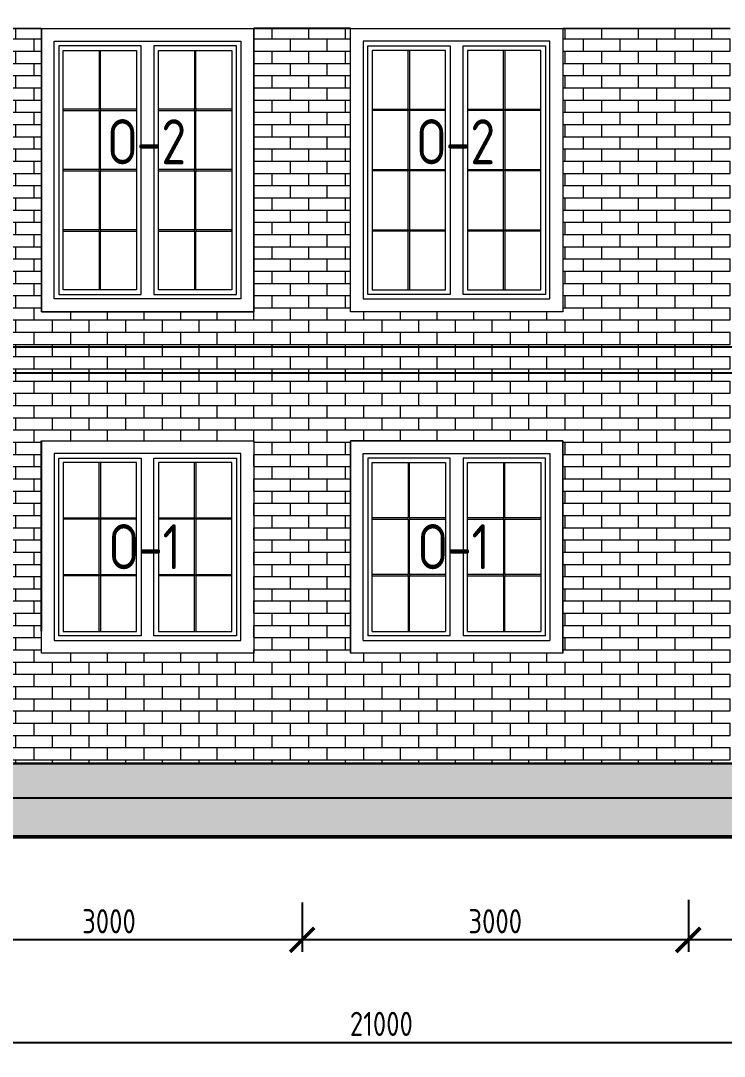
# Model space of a CAD drawing. Header units: millimetres. Extents: x -56498 to 234605, y -296269 to -29969.
# Drawn here: x 170299 to 175763, y -197320 to -189282 of the extents above; entities that cross this region are included whole.
import ezdxf
from ezdxf.enums import TextEntityAlignment as Align

# ---------------------------------------------------------------- set-up
doc = ezdxf.new("R2010")
doc.units = ezdxf.units.MM
doc.header["$LTSCALE"] = 100
doc.header["$PDMODE"] = 35
for name, color, linetype, lineweight in [('0.3', 7, 'Continuous', 30), ('0.5', 7, 'Continuous', 50), ('Примітки 0.09', 200, 'Continuous', 9), ('Розміри 0.09', 5, 'Continuous', 9), ('Тонкі 0.18', 142, 'Continuous', 18), ('Штрихування 0.09', 253, 'Continuous', 9)]:
    doc.layers.add(name, color=color, linetype=linetype, lineweight=lineweight)
doc.layers.add('ViewPorts', color=240, linetype='Continuous', plot=False)
doc.styles.add('GOST 2.304', font='CS_Gost2304.shx')
doc.styles.add('SPDS', font='SPDS.shx', dxfattribs={"width": 0.9})
doc.dimstyles.new('SPDS', dxfattribs={"dimscale": 100, "dimtxt": 2.5, "dimasz": 2.5, "dimexe": 1.25, "dimexo": 0.625, "dimtad": 1, "dimrnd": 0.001, "dimtxsty": 'GOST 2.304', "dimblk": 'ARCHTICK', "dimcen": 2.5, "dimdle": 2, "dimadec": 0, "dimazin": 2, "dimtfac": 0.75, "dimtmove": 1, "dimatfit": 3, "dimfxl": 0, "dimtolj": 1, "dimarcsym": 0})

# ---------------------------------------------------------------- blocks, each defined once
blk = doc.blocks.new('_ArchTick')
at = {"color": 0, "linetype": 'ByBlock', "const_width": 0.15}
blk.add_lwpolyline([(-0.5, -0.5), (0.5, 0.5)], dxfattribs=at)
blk = doc.blocks.new('*D295')
at = {"layer": 'Defpoints', "color": 0, "transparency": 16777216}
for p in [(181884.2, -195860.6), (175484.2, -196059.8), (175484.2, -196416.6)]:
    blk.add_point(p, dxfattribs=at)
at = {"layer": 'Розміри 0.09', "color": 0, "lineweight": -2, "transparency": 16777216}
for p, q in [((181884.2, -195907.5), (181884.2, -196510.3)), ((175484.2, -196106.7), (175484.2, -196510.3)), ((182034.2, -196416.6), (175334.2, -196416.6))]:
    blk.add_line(p, q, dxfattribs=at)
at = {"layer": 'Розміри 0.09', "color": 0, "lineweight": -2, "transparency": 16777216, "xscale": 187.5, "yscale": 187.5, "zscale": 187.5, "rotation": 180}
blk.add_blockref('_ArchTick', (175484.2, -196416.6), dxfattribs=at)
at = {"layer": 'Розміри 0.09', "color": 0, "lineweight": -2, "transparency": 16777216, "xscale": 187.5, "yscale": 187.5, "zscale": 187.5}
blk.add_blockref('_ArchTick', (181884.2, -196416.6), dxfattribs=at)
at = {"layer": 'Розміри 0.09', "color": 0, "transparency": 16777216, "insert": (178684.2, -196270.5), "char_height": 187.5, "attachment_point": 5, "style": 'GOST 2.304'}
blk.add_mtext('\\A1;6400', dxfattribs=at)
blk = doc.blocks.new('*D296')
at = {"layer": 'Defpoints', "color": 0, "transparency": 16777216}
for p in [(175484.2, -196059.8), (172484.2, -196078.8), (172484.2, -196416.6)]:
    blk.add_point(p, dxfattribs=at)
at = {"layer": 'Розміри 0.09', "color": 0, "lineweight": -2, "transparency": 16777216}
for p, q in [((172484.2, -196125.7), (172484.2, -196510.3)), ((175484.2, -196106.7), (175484.2, -196510.3)), ((175634.2, -196416.6), (172334.2, -196416.6))]:
    blk.add_line(p, q, dxfattribs=at)
at = {"layer": 'Розміри 0.09', "color": 0, "lineweight": -2, "transparency": 16777216, "xscale": 187.5, "yscale": 187.5, "zscale": 187.5, "rotation": 180}
blk.add_blockref('_ArchTick', (172484.2, -196416.6), dxfattribs=at)
at = {"layer": 'Розміри 0.09', "color": 0, "lineweight": -2, "transparency": 16777216, "xscale": 187.5, "yscale": 187.5, "zscale": 187.5}
blk.add_blockref('_ArchTick', (175484.2, -196416.6), dxfattribs=at)
at = {"layer": 'Розміри 0.09', "color": 0, "transparency": 16777216, "insert": (173984.2, -196272.1), "char_height": 187.5, "attachment_point": 5, "style": 'GOST 2.304'}
blk.add_mtext('\\A1;3000', dxfattribs=at)
blk = doc.blocks.new('*D297')
at = {"layer": 'Defpoints', "color": 0, "transparency": 16777216}
for p in [(169484.2, -196059.8), (172484.2, -196078.8), (169484.2, -196416.6)]:
    blk.add_point(p, dxfattribs=at)
at = {"layer": 'Розміри 0.09', "color": 0, "lineweight": -2, "transparency": 16777216}
for p, q in [((169484.2, -196106.7), (169484.2, -196510.3)), ((172484.2, -196125.7), (172484.2, -196510.3)), ((172634.2, -196416.6), (169334.2, -196416.6))]:
    blk.add_line(p, q, dxfattribs=at)
at = {"layer": 'Розміри 0.09', "color": 0, "lineweight": -2, "transparency": 16777216, "xscale": 187.5, "yscale": 187.5, "zscale": 187.5, "rotation": 180}
blk.add_blockref('_ArchTick', (169484.2, -196416.6), dxfattribs=at)
at = {"layer": 'Розміри 0.09', "color": 0, "lineweight": -2, "transparency": 16777216, "xscale": 187.5, "yscale": 187.5, "zscale": 187.5}
blk.add_blockref('_ArchTick', (172484.2, -196416.6), dxfattribs=at)
at = {"layer": 'Розміри 0.09', "color": 0, "transparency": 16777216, "insert": (170984.2, -196272.1), "char_height": 187.5, "attachment_point": 5, "style": 'GOST 2.304'}
blk.add_mtext('\\A1;3000', dxfattribs=at)
blk = doc.blocks.new('*D300')
at = {"layer": 'Defpoints', "color": 0, "transparency": 16777216}
for p in [(161984.2, -196416.6), (182984.2, -196416.6), (161984.2, -197216.6)]:
    blk.add_point(p, dxfattribs=at)
at = {"layer": 'Розміри 0.09', "color": 0, "lineweight": -2, "transparency": 16777216}
for p, q in [((161984.2, -196463.5), (161984.2, -197310.3)), ((182984.2, -196463.5), (182984.2, -197310.3)), ((183134.2, -197216.6), (161834.2, -197216.6))]:
    blk.add_line(p, q, dxfattribs=at)
at = {"layer": 'Розміри 0.09', "color": 0, "lineweight": -2, "transparency": 16777216, "xscale": 187.5, "yscale": 187.5, "zscale": 187.5, "rotation": 180}
blk.add_blockref('_ArchTick', (161984.2, -197216.6), dxfattribs=at)
at = {"layer": 'Розміри 0.09', "color": 0, "lineweight": -2, "transparency": 16777216, "xscale": 187.5, "yscale": 187.5, "zscale": 187.5}
blk.add_blockref('_ArchTick', (182984.2, -197216.6), dxfattribs=at)
at = {"layer": 'Розміри 0.09', "color": 0, "transparency": 16777216, "insert": (173100, -197068.7), "char_height": 187.5, "attachment_point": 5, "style": 'GOST 2.304'}
blk.add_mtext('\\A1;21000', dxfattribs=at)

msp = doc.modelspace()

# ---------------------------------------------------------------- hatches: boundary and pattern name
at = {"layer": 'Штрихування 0.09', "ltscale": 0.75}
h = msp.add_hatch(dxfattribs=at)
h.set_pattern_fill('AR-BRSTD', color=256, scale=1.4, style=0)
h.set_pattern_definition([(0, (0, -59400), (0, 94.83852), []), (90, (0, -59400), (-142.24, 94.83852), [94.83852, -94.83852])])
h.paths.add_polyline_path([(175689.124, -188401.829), (175364.445, -188766.652), (175689.124, -189131.4)])
h.paths.add_polyline_path([(175608.836, -188311.636), (174959.478, -188311.636), (175284.157, -188676.384)])
h.paths.add_polyline_path([(174879.115, -188401.829), (174879.115, -189131.4), (175203.794, -188766.652)])
h.paths.add_polyline_path([(175284.157, -188856.845), (174959.478, -189221.593), (175608.836, -189221.593)])
h.paths.add_polyline_path([(174759.133, -188311.636), (174029.111, -188311.636), (174029.111, -189221.593), (174759.133, -189221.593)])
h.paths.add_polyline_path([(173909.129, -188391.024), (173475.799, -188766.652), (173909.129, -189142.205)])
h.paths.add_polyline_path([(173384.18, -188846.04), (172950.775, -189221.593), (173817.511, -189221.593)])
h.paths.add_polyline_path([(172859.156, -188391.024), (172859.156, -189142.205), (173292.562, -188766.652)])
h.paths.add_polyline_path([(173817.511, -188311.636), (172950.775, -188311.636), (173384.18, -188687.189)])
h.paths.add_polyline_path([(172739.174, -188311.636), (172229.158, -188311.636), (172229.158, -189221.593), (172739.174, -189221.593)])
h.paths.add_polyline_path([(172109.176, -188391.024), (171675.77, -188766.652), (172109.176, -189142.205)])
h.paths.add_polyline_path([(172017.557, -188311.636), (171150.746, -188311.636), (171584.152, -188687.189)])
h.paths.add_polyline_path([(171492.533, -188766.652), (171059.127, -188391.024), (171059.127, -189142.205)])
h.paths.add_polyline_path([(171584.152, -188846.04), (171150.746, -189221.593), (172017.557, -189221.593)])
h.paths.add_polyline_path([(170939.146, -188311.636), (170209.124, -188311.636), (170209.124, -189221.593), (170939.146, -189221.593)])
h.paths.add_polyline_path([(170089.142, -188401.829), (169764.463, -188766.652), (170089.142, -189131.4)])
h.paths.add_polyline_path([(170008.854, -188311.636), (169359.496, -188311.636), (169684.175, -188676.384)])
h.paths.add_polyline_path([(169279.133, -188401.829), (169279.133, -189131.4), (169603.812, -188766.652)])
h.paths.add_polyline_path([(169684.175, -188856.845), (169359.496, -189221.593), (170008.854, -189221.593)])
h.paths.add_polyline_path([(172859.156, -189341.65), (172109.176, -189341.65), (172109.176, -190441.634), (172859.156, -190441.634)])
h.paths.add_polyline_path([(172859.156, -190441.634), (172109.176, -190441.634), (172109.176, -191541.619), (170459.143, -191541.619), (170459.143, -190441.634), (169159.151, -190441.634), (169159.151, -193366.634), (170459.143, -193366.634), (170459.143, -192541.618), (172109.176, -192541.618), (172109.176, -193366.634), (172859.156, -193366.634), (172859.156, -192541.618), (174509.114, -192541.618), (174509.114, -193366.634), (175809.181, -193366.634), (175809.181, -190441.634), (174509.114, -190441.634), (174509.114, -191541.619), (172859.156, -191541.619)])
h.paths.add_polyline_path([(175809.181, -189341.65), (174509.114, -189341.65), (174509.114, -190441.634), (175809.181, -190441.634)])
h.paths.add_polyline_path([(170459.143, -189341.65), (169159.151, -189341.65), (169159.151, -190441.634), (170459.143, -190441.634)])
h.paths.add_polyline_path([(175809.181, -193366.634), (174509.114, -193366.634), (174509.114, -194191.651), (172859.156, -194191.651), (172859.156, -193366.634), (172109.176, -193366.634), (172109.176, -194191.576), (172109.176, -194191.651), (170459.143, -194191.651), (170459.143, -193366.634), (169159.151, -193366.634), (169159.151, -195046.592), (175809.181, -195046.592)])
at = {"layer": 'Штрихування 0.09'}
for points in [[(171234.186, -189476.639), (171234.186, -189476.939), (171334.133, -189476.939), (171334.133, -189476.639), (171234.186, -189476.639)], [(173734.146, -189476.639), (173634.124, -189476.639), (173634.124, -189476.939), (173734.146, -189476.939), (173734.146, -189476.639)], [(171929.165, -190904.116), (171929.165, -190914.096), (171939.145, -190914.096), (171939.145, -190904.116), (171929.165, -190904.116)], [(171234.186, -192676.607), (171234.186, -192676.982), (171334.133, -192676.982), (171334.133, -192676.607), (171234.186, -192676.607)], [(173734.146, -192676.607), (173634.124, -192676.607), (173634.124, -192676.982), (173734.146, -192676.982), (173734.146, -192676.607)]]:
    msp.add_hatch(color=256, dxfattribs=at).paths.add_polyline_path(points, flags=0)
at = {"layer": 'Штрихування 0.09', "ltscale": 0.75}
h = msp.add_hatch(dxfattribs=at)
h.set_pattern_fill('FLGSTONE', scale=1000, angle=30, style=0, pattern_type=2)
h.set_pattern_definition([(30, (0, -59400), (-500, 866.0254), [200, -800]), (30, (635.5, -58940.7), (-500, 866.0254), [180, -820]), (30, (632.8, -58896.1), (-500, 866.0254), [160, -840]), (30, (171.8, -58977.5), (-500, 866.0254), [120, -40, 80, -760]), (30, (-150, -59140.2), (-500, 866.0254), [60, -840, 60, -40]), (30, (169.1, -58932.9), (-500, 866.0254), [200, -800]), (30, (626.7, -58645.6), (-500, 866.0254), [140, -860]), (30, (131.1, -58747), (-500, 866.0254), [140, -40, 260, -560]), (30, (128.4, -58702.3), (-500, 866.0254), [240, -40, 60, -40, 40, -580]), (30, (-42.9, -58685.7), (-500, 866.0254), [100, -900]), (30, (-62.9, -58651.1), (-500, 866.0254), [120, -880]), (30, (100.3, -58533.8), (-500, 866.0254), [100, -900]), (30, (-256.1, -58716.5), (-500, 866.0254), [100, -900]), (30, (80.3, -58499.1), (-500, 866.0254), [120, -880]), (30, (-310.7, -58701.8), (-500, 866.0254), [120, -880]), (30, (-202.2, -58569.9), (-500, 866.0254), [240, -240, 80, -40, 120, -280]), (30, (-222.2, -58535.2), (-500, 866.0254), [240, -240, 240, -280]), (30, (-480, -58568.6), (-500, 866.0254), [200, -800]), (120, (0, -59400), (-866.0254, -500), [300, -540, 120, -40]), (120, (173.2, -59300), (-866.0254, -500), [160, -600, 200, -40]), (120, (207.8, -59280), (-866.0254, -500), [160, -600, 60, -40, 100, -40]), (120, (134.4, -58952.9), (-866.0254, -500), [60, -940]), (120, (169.1, -58932.9), (-866.0254, -500), [60, -940]), (120, (93.7, -58722.3), (-866.0254, -500), [100, -900]), (120, (128.4, -58702.3), (-866.0254, -500), [100, -900]), (120, (390.3, -59036.1), (-866.0254, -500), [160, -460, 340, -40]), (120, (342.3, -58832.9), (-866.0254, -500), [180, -820]), (120, (376.9, -58812.9), (-866.0254, -500), [180, -820]), (120, (355.7, -59056.1), (-866.0254, -500), [160, -440, 100, -40, 220, -40]), (120, (178.9, -58349.9), (-866.0254, -500), [180, -820]), (120, (193.5, -58295.2), (-866.0254, -500), [160, -840]), (120, (598.2, -58916.1), (-866.0254, -500), [80, -920]), (120, (632.8, -58896.1), (-866.0254, -500), [80, -340, 280, -300]), (120, (457.5, -58512.3), (-866.0254, -500), [280, -720]), (120, (592.1, -58665.6), (-866.0254, -500), [160, -840]), (120, (626.7, -58645.6), (-866.0254, -500), [160, -840]), (120, (771.4, -58816.1), (-866.0254, -500), [180, -560, 220, -40]), (75, (-300, -58880.4), (-500, 866.0253), [169.7056, -1244.508]), (75, (-118.04, -59075.55), (-500, 866.0253), [169.7056, -1244.508]), (75, (-73.4, -59072.9), (-500, 866.0253), [169.7056, -1244.508]), (75, (90.5, -59116.8), (-500, 866.0253), [169.7056, -1244.508]), (75, (127.85, -59141.44), (-500, 866.0253), [169.7056, -1244.058]), (75, (568.9, -59025.36), (-500, 866.0253), [113.137, -1301.0765]), (75, (592.8, -58826.8), (-500, 866.0253), [141.4213, -1272.792]), (75, (555.5, -58802.15), (-500, 866.0253), [141.4213, -1272.792]), (75, (492.1, -58492.35), (-500, 866.0253), [254.5584, -1159.655]), (75, (546.74, -58507), (-500, 866.0253), [84.853, -1329.3607]), (75, (613.54, -59022.7), (-500, 866.0253), [84.853, -1329.3607]), (75, (78.4, -58615.74), (-500, 866.0253), [84.853, -1329.3607]), (75, (41.05, -58591.1), (-500, 866.0253), [56.5685, -1357.645]), (165, (-87.5, -58688.4), (-866.0253, -500), [84.853, -1329.3607]), (165, (-62.9, -58651.1), (-866.0253, -500), [113.137, -1301.0765]), (345, (421.4, -58209.86), (866.0253, 500), [141.4213, -1272.792]), (345, (-73.4, -59072.9), (866.0253, 500), [169.7056, -1244.508]), (345, (-98.04, -59110.2), (866.0253, 500), [197.99, -1216.2237]), (345, (-420, -58672.54), (866.0253, 500), [113.137, -1301.0765]), (236.56505, (355.7, -59056.08), (-866.0254, -500), [268.33, -1967.738]), (236.56505, (375.7, -59090.7), (-866.0254, -500), [268.33, -1967.738]), (183.43495, (101.77, -58856.27), (-866.0254, -500), [134.16, -44.72, 223.61, -1833.578]), (183.43495, (104.45, -58900.9), (-866.0254, -500), [134.16, -44.72, 223.61, -1833.578]), (183.43495, (588.9, -59060), (-866.0254, -500), [178.8854, -2057.1826]), (183.43495, (568.9, -59025.36), (-866.0254, -500), [178.8854, -2057.1826]), (183.43495, (558.2, -58846.8), (-866.0254, -500), [178.8854, -2057.1826]), (183.43495, (555.5, -58802.15), (-866.0254, -500), [178.8854, -2057.1826]), (93.43495, (-76.8, -58867), (-500, 866.0254), [178.8854, -2057.1826]), (93.43495, (-32.15, -58864.3), (-500, 866.0254), [178.8854, -2057.1826]), (93.43495, (221.58, -58463.8), (-500, 866.0254), [134.16, -2101.908]), (93.43495, (139.1, -58880.9), (-500, 866.0254), [134.16, -2101.908]), (93.43495, (101.77, -58856.27), (-500, 866.0254), [134.16, -2101.908]), (93.43495, (184.26, -58439.14), (-500, 866.0254), [89.4427, -2146.6253]), (326.56505, (186.94, -58483.8), (500, -866.0254), [178.8854, -2057.1826]), (326.56505, (221.58, -58463.8), (500, -866.0254), [178.8854, -2057.1826])])
h.paths.add_polyline_path([(183309.139, -195046.592), (175809.181, -195046.592), (175809.181, -195616.577), (183309.139, -195616.577)])
h.paths.add_polyline_path([(183809.101, -195046.592), (183309.139, -195046.592), (183309.139, -195616.577), (183809.101, -195616.577)])
h.paths.add_polyline_path([(175809.181, -195046.592), (169159.151, -195046.592), (169159.151, -195616.577), (175809.181, -195616.577)])
h.paths.add_polyline_path([(169159.151, -195046.592), (161659.171, -195046.592), (161659.171, -195616.577), (169159.151, -195616.577)])
h.paths.add_polyline_path([(161659.171, -195046.592), (161159.171, -195046.592), (161159.171, -195616.577), (161659.171, -195616.577)])

# ---------------------------------------------------------------- linework, layer by layer
for p, q in [((172734.147, -189341.65), (172109.176, -189341.65)), ((172859.156, -189341.65), (172734.147, -189341.65)), ((170459.143, -194019.519), (170459.143, -192541.618))]:
    msp.add_line(p, q)
at = {"layer": '0.3'}
msp.add_line((161159.171, -195046.592), (183809.101, -195046.592), dxfattribs=at)
at = {"layer": '0.5'}
msp.add_line((158259.171, -195616.577), (186709.101, -195616.577), dxfattribs=at)
at = {"layer": 'ViewPorts'}
for p, q in [((183309.139, -191816.592), (161634.184, -191816.592)), ((183309.139, -192016.592), (161634.184, -192016.592)), ((183309.139, -195316.592), (161634.184, -195316.592))]:
    msp.add_line(p, q, dxfattribs=at)
at = {"layer": 'Тонкі 0.18'}
for p, q in [((170459.143, -189341.65), (169159.151, -189341.65)), ((169159.151, -189341.65), (175809.181, -189341.65)), ((170459.143, -191541.619), (170459.143, -189341.65)), ((170459.143, -189341.65), (170459.143, -191541.619)), ((172109.176, -189341.65), (172109.176, -191541.619)), ((172109.176, -191541.619), (172109.176, -189341.65)), ((172859.156, -191541.619), (172859.156, -189341.65)), ((172859.156, -191541.619), (172859.156, -189341.65)), ((175809.181, -189341.65), (174509.114, -189341.65)), ((174509.114, -189341.65), (174509.114, -191541.619)), ((174509.114, -189341.65), (174509.114, -191541.619)), ((170559.165, -191441.596), (170559.165, -189441.597)), ((170559.165, -189441.597), (172009.153, -189441.597)), ((172009.153, -189441.597), (172009.153, -191441.596)), ((172959.179, -189441.597), (172959.179, -191441.596)), ((174409.167, -189441.597), (172959.179, -189441.597)), ((174409.167, -191441.596), (174409.167, -189441.597)), ((172009.153, -191441.596), (170559.165, -191441.596)), ((172959.179, -191441.596), (174409.167, -191441.596)), ((172109.176, -191541.619), (170459.143, -191541.619)), ((170459.143, -191541.619), (172109.176, -191541.619)), ((174509.114, -191541.619), (172859.156, -191541.619)), ((174509.114, -191541.619), (172859.156, -191541.619)), ((170459.143, -192541.618), (172109.176, -192541.618)), ((170459.143, -194191.651), (170459.143, -192541.618)), ((170459.143, -192541.618), (172109.176, -192541.618)), ((172109.176, -192541.618), (172109.176, -194191.651)), ((172109.176, -192541.618), (172109.176, -194191.576)), ((172859.156, -194191.651), (172859.156, -192541.618)), ((172859.156, -192541.618), (174509.114, -192541.618)), ((172859.156, -192541.618), (172859.156, -194191.576)), ((174509.114, -192541.618), (172859.156, -192541.618)), ((174509.114, -192541.618), (174509.114, -194191.651)), ((174509.114, -194191.651), (174509.114, -192541.618)), ((170559.165, -192641.64), (170559.165, -194091.628)), ((172009.153, -192641.64), (170559.165, -192641.64)), ((172009.153, -194091.628), (172009.153, -192641.64)), ((172959.179, -194091.628), (172959.179, -192641.64)), ((172959.179, -192641.64), (174409.167, -192641.64)), ((174409.167, -192641.64), (174409.167, -194091.628)), ((170559.165, -194091.628), (172009.191, -194091.628)), ((172959.104, -194091.628), (174409.129, -194091.628)), ((172109.176, -194191.651), (170459.143, -194191.651)), ((174509.114, -194191.651), (172859.081, -194191.651))]:
    msp.add_line(p, q, dxfattribs=at)
at = {"layer": 'Штрихування 0.09'}
for p, q in [((170594.132, -189476.639), (170594.132, -191406.629)), ((171234.186, -189476.639), (170594.132, -189476.639)), ((170629.173, -191371.588), (170629.173, -189511.605)), ((170629.173, -189511.605), (171199.144, -189511.605)), ((170909.131, -189511.605), (170909.131, -189969.097)), ((170919.186, -189969.097), (170919.186, -189511.605)), ((171199.144, -189511.605), (171199.144, -191371.588)), ((171234.186, -191406.629), (171234.186, -189476.639)), ((171334.133, -189476.639), (171334.133, -191406.629)), ((171974.187, -189476.639), (171334.133, -189476.639)), ((171369.175, -191371.588), (171369.175, -189511.605)), ((171369.175, -189511.605), (171939.145, -189511.605)), ((171649.132, -189511.605), (171649.132, -189969.097)), ((171659.187, -189969.097), (171659.187, -189511.605)), ((171939.145, -189511.605), (171939.145, -191371.588)), ((171974.187, -191406.629), (171974.187, -189476.639)), ((172994.145, -191406.629), (172994.145, -189476.639)), ((172994.145, -189476.639), (173634.124, -189476.639)), ((173029.187, -189511.605), (173029.187, -191371.588)), ((173599.157, -189511.605), (173029.187, -189511.605)), ((173309.145, -189969.097), (173309.145, -189511.605)), ((173319.125, -189511.605), (173319.125, -189969.097)), ((173599.157, -191371.588), (173599.157, -189511.605)), ((173634.124, -189476.639), (173634.124, -191406.629)), ((173734.146, -191406.629), (173734.146, -189476.639)), ((173734.146, -189476.639), (174374.125, -189476.639)), ((173769.113, -189511.605), (173769.113, -191371.588)), ((174339.159, -189511.605), (173769.113, -189511.605)), ((174049.146, -189969.097), (174049.146, -189511.605)), ((174059.126, -189511.605), (174059.126, -189969.097)), ((174339.159, -191371.588), (174339.159, -189511.605)), ((174374.125, -189476.639), (174374.125, -191406.629)), ((170909.131, -189969.097), (170629.173, -189969.097)), ((170629.173, -189979.152), (170909.131, -189979.152)), ((170909.131, -189979.152), (170909.131, -189969.097)), ((170909.131, -189979.152), (170909.131, -190436.644)), ((171199.144, -189969.097), (170919.186, -189969.097)), ((170919.186, -189969.097), (170919.186, -189979.152)), ((170919.186, -190436.644), (170919.186, -189979.152)), ((170919.186, -189979.152), (171199.144, -189979.152)), ((171649.132, -189969.097), (171369.175, -189969.097)), ((171369.175, -189979.152), (171649.132, -189979.152)), ((171649.132, -189979.152), (171649.132, -189969.097)), ((171649.132, -189979.152), (171649.132, -190436.644)), ((171939.145, -189969.097), (171659.187, -189969.097)), ((171659.187, -189969.097), (171659.187, -189979.152)), ((171659.187, -190436.644), (171659.187, -189979.152)), ((171659.187, -189979.152), (171939.145, -189979.152)), ((173029.187, -189969.097), (173309.145, -189969.097)), ((173309.145, -189979.152), (173029.187, -189979.152)), ((173309.145, -189969.097), (173309.145, -189979.152)), ((173309.145, -190436.644), (173309.145, -189979.152)), ((173319.125, -189979.152), (173319.125, -189969.097)), ((173319.125, -189969.097), (173599.157, -189969.097)), ((173319.125, -189979.152), (173319.125, -190436.644)), ((173599.157, -189979.152), (173319.125, -189979.152)), ((173769.113, -189969.097), (174049.146, -189969.097)), ((174049.146, -189979.152), (173769.113, -189979.152)), ((174049.146, -189969.097), (174049.146, -189979.152)), ((174049.146, -190436.644), (174049.146, -189979.152)), ((174059.126, -189979.152), (174059.126, -189969.097)), ((174059.126, -189969.097), (174339.159, -189969.097)), ((174059.126, -189979.152), (174059.126, -190436.644)), ((174339.159, -189979.152), (174059.126, -189979.152)), ((170909.131, -190436.644), (170629.173, -190436.644)), ((170629.173, -190446.624), (170909.131, -190446.624)), ((170909.131, -190446.624), (170909.131, -190436.644)), ((170909.131, -190446.624), (170909.131, -190904.116)), ((171199.144, -190436.644), (170919.186, -190436.644)), ((170919.186, -190436.644), (170919.186, -190446.624)), ((170919.186, -190904.116), (170919.186, -190446.624)), ((170919.186, -190446.624), (171199.144, -190446.624)), ((171649.132, -190436.644), (171369.175, -190436.644)), ((171369.175, -190446.624), (171649.132, -190446.624)), ((171649.132, -190446.624), (171649.132, -190436.644)), ((171649.132, -190446.624), (171649.132, -190904.116)), ((171939.145, -190436.644), (171659.187, -190436.644)), ((171659.187, -190436.644), (171659.187, -190446.624)), ((171659.187, -190904.116), (171659.187, -190446.624)), ((171659.187, -190446.624), (171939.145, -190446.624)), ((173029.187, -190436.644), (173309.145, -190436.644)), ((173309.145, -190446.624), (173029.187, -190446.624)), ((173309.145, -190436.644), (173309.145, -190446.624)), ((173309.145, -190904.116), (173309.145, -190446.624)), ((173319.125, -190446.624), (173319.125, -190436.644)), ((173319.125, -190436.644), (173599.157, -190436.644)), ((173319.125, -190446.624), (173319.125, -190904.116)), ((173599.157, -190446.624), (173319.125, -190446.624)), ((173769.113, -190436.644), (174049.146, -190436.644)), ((174049.146, -190446.624), (173769.113, -190446.624)), ((174049.146, -190436.644), (174049.146, -190446.624)), ((174049.146, -190904.116), (174049.146, -190446.624)), ((174059.126, -190446.624), (174059.126, -190436.644)), ((174059.126, -190436.644), (174339.159, -190436.644)), ((174059.126, -190446.624), (174059.126, -190904.116)), ((174339.159, -190446.624), (174059.126, -190446.624)), ((170909.131, -190904.116), (170629.173, -190904.116)), ((170629.173, -190914.096), (170909.131, -190914.096)), ((170909.131, -190914.096), (170909.131, -190904.116)), ((170909.131, -190914.096), (170909.131, -191371.588)), ((171199.144, -190904.116), (170919.186, -190904.116)), ((170919.186, -190904.116), (170919.186, -190914.096)), ((170919.186, -191371.588), (170919.186, -190914.096)), ((170919.186, -190914.096), (171199.144, -190914.096)), ((171649.132, -190904.116), (171369.175, -190904.116)), ((171369.175, -190914.096), (171649.132, -190914.096)), ((171649.132, -190914.096), (171649.132, -190904.116)), ((171649.132, -190914.096), (171649.132, -191371.588)), ((171939.145, -190904.116), (171659.187, -190904.116)), ((171659.187, -190904.116), (171659.187, -190914.096)), ((171659.187, -191371.588), (171659.187, -190914.096)), ((171659.187, -190914.096), (171939.145, -190914.096)), ((173029.187, -190904.116), (173309.145, -190904.116)), ((173309.145, -190914.096), (173029.187, -190914.096)), ((173309.145, -190904.116), (173309.145, -190914.096)), ((173309.145, -191371.588), (173309.145, -190914.096)), ((173319.125, -190914.096), (173319.125, -190904.116)), ((173319.125, -190904.116), (173599.157, -190904.116)), ((173319.125, -190914.096), (173319.125, -191371.588)), ((173599.157, -190914.096), (173319.125, -190914.096)), ((173769.113, -190904.116), (174049.146, -190904.116)), ((174049.146, -190914.096), (173769.113, -190914.096)), ((174049.146, -190904.116), (174049.146, -190914.096)), ((174049.146, -191371.588), (174049.146, -190914.096)), ((174059.126, -190914.096), (174059.126, -190904.116)), ((174059.126, -190904.116), (174339.159, -190904.116)), ((174059.126, -190914.096), (174059.126, -191371.588)), ((174339.159, -190914.096), (174059.126, -190914.096)), ((171199.144, -191371.588), (170629.173, -191371.588)), ((171939.145, -191371.588), (171369.175, -191371.588)), ((173029.187, -191371.588), (173599.157, -191371.588)), ((173769.113, -191371.588), (174339.159, -191371.588)), ((170594.132, -191406.629), (171234.186, -191406.629)), ((171334.133, -191406.629), (171974.187, -191406.629)), ((173634.124, -191406.629), (172994.145, -191406.629)), ((174374.125, -191406.629), (173734.146, -191406.629)), ((170594.132, -194056.587), (170594.132, -192676.607)), ((170594.132, -192676.607), (171234.186, -192676.607)), ((171234.186, -192676.607), (171234.186, -194056.587)), ((171334.133, -194056.587), (171334.133, -192676.607)), ((171334.133, -192676.607), (171974.187, -192676.607)), ((171974.187, -192676.607), (171974.187, -194056.587)), ((172994.145, -192676.607), (172994.145, -194056.587)), ((173634.124, -192676.607), (172994.145, -192676.607)), ((173634.124, -194056.587), (173634.124, -192676.607)), ((173734.146, -192676.607), (173734.146, -194056.587)), ((174374.125, -192676.607), (173734.146, -192676.607)), ((174374.125, -194056.587), (174374.125, -192676.607)), ((170629.173, -192711.649), (170629.173, -194021.62)), ((171199.144, -192711.649), (170629.173, -192711.649)), ((170909.131, -193141.603), (170909.131, -192711.649)), ((170919.186, -192711.649), (170919.186, -193141.603)), ((171199.144, -194021.62), (171199.144, -192711.649)), ((171369.175, -192711.649), (171369.175, -194021.62)), ((171939.145, -192711.649), (171369.175, -192711.649)), ((171649.132, -193141.603), (171649.132, -192711.649)), ((171659.187, -192711.649), (171659.187, -193141.603)), ((171939.145, -194021.62), (171939.145, -192711.649)), ((173029.187, -194021.62), (173029.187, -192711.649)), ((173029.187, -192711.649), (173599.157, -192711.649)), ((173309.145, -192711.649), (173309.145, -193141.603)), ((173319.125, -193141.603), (173319.125, -192711.649)), ((173599.157, -192711.649), (173599.157, -194021.62)), ((173769.113, -194021.62), (173769.113, -192711.649)), ((173769.113, -192711.649), (174339.159, -192711.649)), ((174049.146, -192711.649), (174049.146, -193141.603)), ((174059.126, -193141.603), (174059.126, -192711.649)), ((174339.159, -192711.649), (174339.159, -194021.62)), ((170629.173, -193141.603), (170909.131, -193141.603)), ((170909.131, -193151.582), (170629.173, -193151.582)), ((170909.131, -193141.603), (170909.131, -193151.582)), ((170909.131, -193581.611), (170909.131, -193151.582)), ((170919.186, -193151.582), (170919.186, -193141.603)), ((170919.186, -193141.603), (171199.144, -193141.603)), ((170919.186, -193151.582), (170919.186, -193581.611)), ((171199.144, -193151.582), (170919.186, -193151.582)), ((171369.175, -193141.603), (171649.132, -193141.603)), ((171649.132, -193151.582), (171369.175, -193151.582)), ((171649.132, -193141.603), (171649.132, -193151.582)), ((171649.132, -193581.611), (171649.132, -193151.582)), ((171659.187, -193151.582), (171659.187, -193141.603)), ((171659.187, -193141.603), (171939.145, -193141.603)), ((171659.187, -193151.582), (171659.187, -193581.611)), ((171939.145, -193151.582), (171659.187, -193151.582)), ((173309.145, -193141.603), (173029.187, -193141.603)), ((173029.187, -193151.582), (173309.145, -193151.582)), ((173309.145, -193151.582), (173309.145, -193141.603)), ((173309.145, -193151.582), (173309.145, -193581.611)), ((173599.157, -193141.603), (173319.125, -193141.603)), ((173319.125, -193141.603), (173319.125, -193151.582)), ((173319.125, -193581.611), (173319.125, -193151.582)), ((173319.125, -193151.582), (173599.157, -193151.582)), ((174049.146, -193141.603), (173769.113, -193141.603)), ((173769.113, -193151.582), (174049.146, -193151.582)), ((174049.146, -193151.582), (174049.146, -193141.603)), ((174049.146, -193151.582), (174049.146, -193581.611)), ((174339.159, -193141.603), (174059.126, -193141.603)), ((174059.126, -193141.603), (174059.126, -193151.582)), ((174059.126, -193581.611), (174059.126, -193151.582)), ((174059.126, -193151.582), (174339.159, -193151.582)), ((170629.173, -193581.611), (170909.131, -193581.611)), ((170909.131, -193591.591), (170629.173, -193591.591)), ((170909.131, -193581.611), (170909.131, -193591.591)), ((170909.131, -194021.62), (170909.131, -193591.591)), ((170919.186, -193591.591), (170919.186, -193581.611)), ((170919.186, -193581.611), (171199.144, -193581.611)), ((170919.186, -193591.591), (170919.186, -194021.62)), ((171199.144, -193591.591), (170919.186, -193591.591)), ((171369.175, -193581.611), (171649.132, -193581.611)), ((171649.132, -193591.591), (171369.175, -193591.591)), ((171649.132, -193581.611), (171649.132, -193591.591)), ((171649.132, -194021.62), (171649.132, -193591.591)), ((171659.187, -193591.591), (171659.187, -193581.611)), ((171659.187, -193581.611), (171939.145, -193581.611)), ((171659.187, -193591.591), (171659.187, -194021.62)), ((171939.145, -193591.591), (171659.187, -193591.591)), ((173309.145, -193581.611), (173029.187, -193581.611)), ((173029.187, -193591.591), (173309.145, -193591.591)), ((173309.145, -193591.591), (173309.145, -193581.611)), ((173309.145, -193591.591), (173309.145, -194021.62)), ((173599.157, -193581.611), (173319.125, -193581.611)), ((173319.125, -193581.611), (173319.125, -193591.591)), ((173319.125, -194021.62), (173319.125, -193591.591)), ((173319.125, -193591.591), (173599.157, -193591.591)), ((174049.146, -193581.611), (173769.113, -193581.611)), ((173769.113, -193591.591), (174049.146, -193591.591)), ((174049.146, -193591.591), (174049.146, -193581.611)), ((174049.146, -193591.591), (174049.146, -194021.62)), ((174339.159, -193581.611), (174059.126, -193581.611)), ((174059.126, -193581.611), (174059.126, -193591.591)), ((174059.126, -194021.62), (174059.126, -193591.591)), ((174059.126, -193591.591), (174339.159, -193591.591)), ((170629.173, -194021.62), (171199.219, -194021.62)), ((171369.175, -194021.62), (171939.19, -194021.62)), ((173029.112, -194021.62), (173599.157, -194021.62)), ((173769.113, -194021.62), (174339.159, -194021.62)), ((171234.186, -194056.587), (170594.207, -194056.587)), ((171974.187, -194056.587), (171334.133, -194056.587)), ((173634.124, -194056.587), (172994.145, -194056.587)), ((174374.125, -194056.587), (173734.071, -194056.587))]:
    msp.add_line(p, q, dxfattribs=at)

# ---------------------------------------------------------------- texts
at = {"layer": 'Примітки 0.09', "style": 'SPDS'}
for s, p in [('О-2', (171281.443, -190396.37)), ('О-2', (173681.457, -190396.37)), ('О-1', (171266.03, -193539.862)), ('О-1', (173666.006, -193539.862))]:
    msp.add_text(s, height=350, dxfattribs=at).set_placement(p, align=Align.CENTER)

# ---------------------------------------------------------------- dimensions: what is measured, and where the dimension line sits
at = {"layer": 'Розміри 0.09'}
for base, p1, p2, picture, middle in [((175484.165, -196416.577), (181884.165, -195860.639), (175484.165, -196059.838), '*D295', (178684.165, -196270.526)), ((169484.165, -196416.577), (172484.165, -196078.796), (169484.165, -196059.838), '*D297', (170984.165, -196272.068)), ((172484.165, -196416.577), (175484.165, -196059.838), (172484.165, -196078.796), '*D296', (173984.165, -196272.068))]:
    dim = msp.add_linear_dim(base=base, p1=p1, p2=p2, angle=180, dimstyle='SPDS', override={"dimscale": 75, "dimlfac": 1, "dimtxsty": 'GOST 2.304', "dimblk1": 'ArchTick', "dimblk2": 'ArchTick', "dimsah": 1, "dimtolj": 1}, dxfattribs=at)
    dim.commit()
    dim.dimension.update_dxf_attribs({"geometry": picture, "text_midpoint": middle})
dim = msp.add_linear_dim(base=(161984.165, -197216.577), p1=(182984.165, -196416.577), p2=(161984.165, -196416.577), angle=180, dimstyle='SPDS', override={"dimscale": 75, "dimlfac": 1, "dimtxsty": 'GOST 2.304', "dimblk1": 'ArchTick', "dimblk2": 'ArchTick', "dimsah": 1, "dimtolj": 1}, dxfattribs=at)
dim.commit()
dim.dimension.update_dxf_attribs({"geometry": '*D300', "text_midpoint": (173100.04, -197216.577), "dimtype": 160})

doc.saveas('drawing.dxf')
